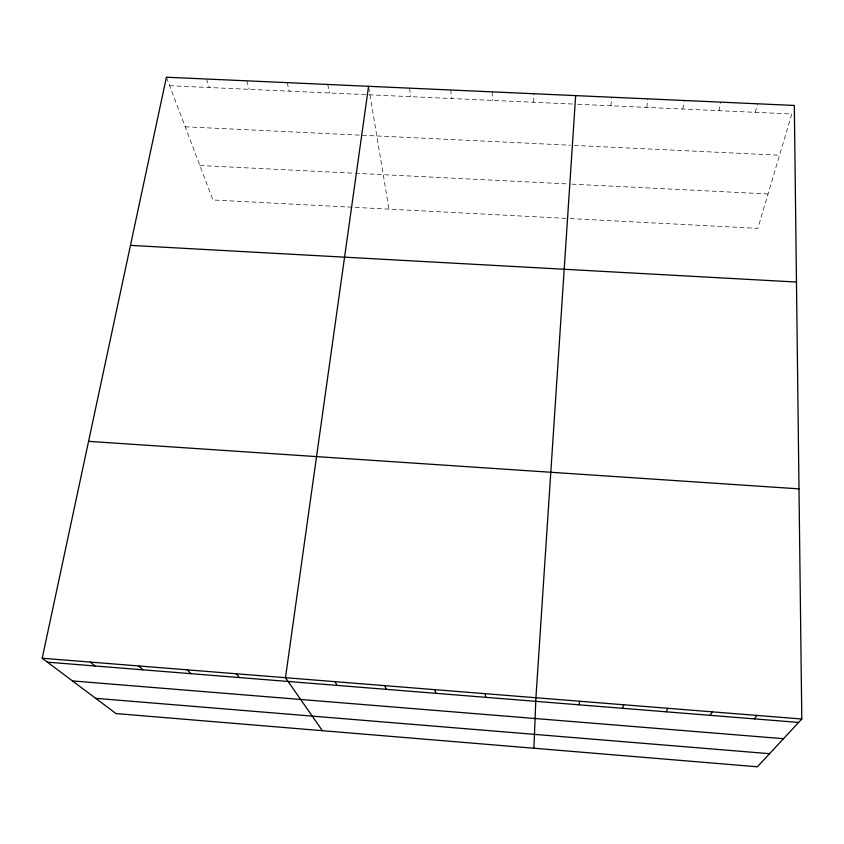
<?xml version="1.0" encoding="UTF-8"?>
<svg xmlns="http://www.w3.org/2000/svg" width="844" height="844" viewBox="0 0 844 844"><rect width="100%" height="100%" fill="white"/><g stroke="black" fill="none" stroke-linecap="round" stroke-linejoin="round"><path stroke-width="0.63" stroke-dasharray="4.22 3.17" d="M533.735 102.261L533.83 93.737M610.887 105.774L611.71 97.239M646.768 107.399L647.928 98.864M682.796 109.045L684.294 100.499M718.972 110.691L720.818 102.145M755.296 112.336L757.49 103.791M169.633 85.719L573.867 104.086M577.718 104.266L791.777 113.993L757.828 228.365L568.666 218.512M185.205 126.79L570.27 145.221M574.131 145.4L779.539 155.233M199.87 165.498L353.889 173.21M355.166 173.273L568.012 183.939M571.926 184.14L768.04 193.962M566.081 218.374L212.931 199.975L166.88 78.429M206.463 79.02L209.333 87.523M246.701 80.824L249.212 89.337M287.139 82.649L289.281 91.152M327.757 84.474L329.54 92.988M368.775 87.523L388.947 209.143M409.593 88.156L410.638 96.67M450.812 90.002L451.466 98.526M492.221 91.869L492.506 100.394"/><path stroke-width="1.27" d="M533.914 748.238L535.919 697.745L575.65 95.615M368.575 86.31L285.472 677.7L322.397 730.693M579.037 704.814L579.67 701.237M42.2 658.236L166.416 77.215L794.32 105.447L801.8 719.014L757.416 766.785L116.018 713.57L42.2 658.236L801.8 719.014M622.513 708.295L623.642 704.761M666.201 711.808L667.836 708.295M710.12 715.332L712.262 711.851M754.262 718.866L756.92 715.427M130.461 245.382L796.472 282.044M88.567 441.359L798.994 488.866M47.443 662.16L798.624 722.432M72.489 680.939L783.517 738.7M95.678 698.326L769.58 753.692M90.297 662.086L95.024 665.979M138.669 665.958L142.879 669.819M187.315 669.851L191.008 673.681M236.246 673.765L239.411 677.563M334.973 681.657L337.062 685.402M384.769 685.644L386.309 689.348M434.85 689.654L435.842 693.325M485.237 693.684L485.659 697.323"/></g></svg>
